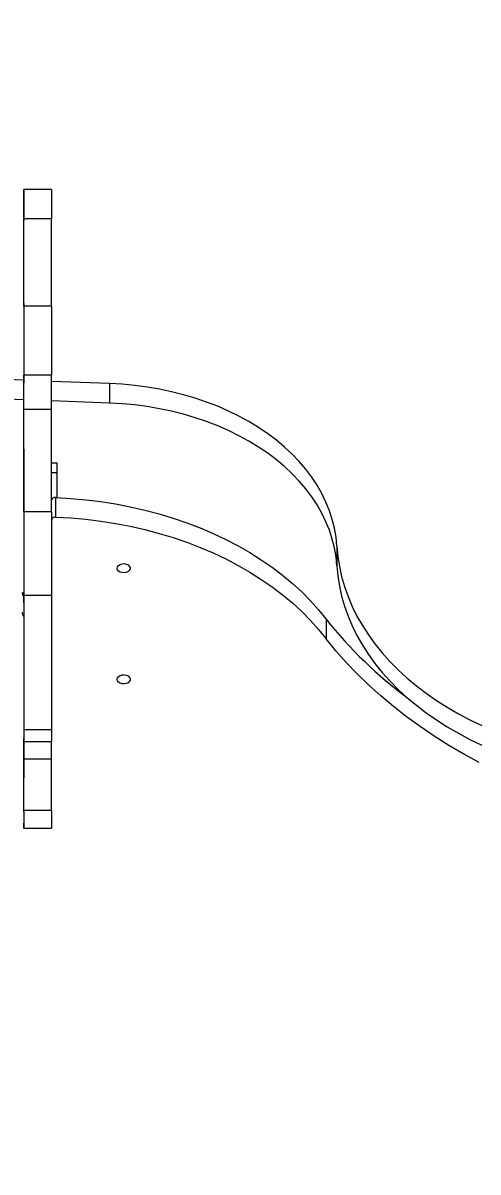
# Model space of a CAD drawing. Header units: millimetres. Extents: x -6431 to 4834, y -6422 to 4807.
# Drawn here: x 2785 to 3031, y -1231 to -609 of the extents above; entities that cross this region are included whole.
import ezdxf

# ---------------------------------------------------------------- set-up
doc = ezdxf.new("R2010")
doc.units = ezdxf.units.MM
for name, color, linetype in [('DIKOM_ОБЪЕКТ', 7, 'Continuous'), ('DIKOM_РАЗМЕР_ЗОНА', 7, 'Continuous'), ('DIKOM_РАЗМЕР_ОБЪЕКТА', 7, 'Continuous')]:
    doc.layers.add(name, color=color, linetype=linetype)
doc.styles.add('style1', font='arial.ttf', dxfattribs={"width": 0.8})
doc.dimstyles.new('1-50', dxfattribs={"dimtxt": 300, "dimasz": 200, "dimexe": 100, "dimexo": 0, "dimgap": 100, "dimtad": 0, "dimdec": 0, "dimtxsty": 'style1', "dimcen": 0, "dimclrd": 7, "dimclre": 7, "dimadec": 1, "dimazin": 2, "dimtfac": 1, "dimtdec": 0, "dimtmove": 1, "dimatfit": 3, "dimfxl": 0, "dimlwd": 25, "dimlwe": 18, "dimarcsym": 0})

# ---------------------------------------------------------------- blocks, each defined once
blk = doc.blocks.new('*D13')
at = {"layer": 'Defpoints', "color": 0, "transparency": 16777216}
for p in [(-3965.6, 378.37), (3334.4, -1220.38), (3334.4, -3843.38)]:
    blk.add_point(p, dxfattribs=at)
at = {"layer": 'DIKOM_РАЗМЕР_ОБЪЕКТА', "color": 7, "lineweight": 18, "transparency": 16777216}
for p, q in [((-3965.6, 378.37), (-3965.6, -3943.38)), ((3334.4, -1220.38), (3334.4, -3943.38))]:
    blk.add_line(p, q, dxfattribs=at)
at = {"layer": 'DIKOM_РАЗМЕР_ОБЪЕКТА', "color": 7, "lineweight": 25, "transparency": 16777216}
for p, q in [((-3765.6, -3843.38), (-182.11, -3843.38)), ((3134.4, -3843.38), (731.83, -3843.38))]:
    blk.add_line(p, q, dxfattribs=at)
at = {"layer": 'DIKOM_РАЗМЕР_ОБЪЕКТА', "color": 7, "transparency": 16777216}
for points in [[(-3765.6, -3810.04), (-3765.6, -3876.71), (-3965.6, -3843.38)], [(3134.4, -3810.04), (3134.4, -3876.71), (3334.4, -3843.38)]]:
    blk.add_solid(points, dxfattribs=at)
at = {"layer": 'DIKOM_РАЗМЕР_ОБЪЕКТА', "color": 0, "transparency": 16777216, "insert": (274.86, -3843.38), "char_height": 300, "attachment_point": 5, "style": 'style1'}
blk.add_mtext('7300', dxfattribs=at)
blk = doc.blocks.new('*D16')
at = {"layer": 'Defpoints', "color": 0, "transparency": 16777216}
for p in [(-5966.57, 409.56), (4834.4, -963.9), (4834.4, -6224.88)]:
    blk.add_point(p, dxfattribs=at)
at = {"layer": 'DIKOM_РАЗМЕР_ЗОНА', "color": 7, "lineweight": 18, "transparency": 16777216}
for p, q in [((-5966.57, 409.56), (-5966.57, -6324.88)), ((4834.4, -963.9), (4834.4, -6324.88))]:
    blk.add_line(p, q, dxfattribs=at)
at = {"layer": 'DIKOM_РАЗМЕР_ЗОНА', "color": 7, "lineweight": 25, "transparency": 16777216}
for p, q in [((-5766.57, -6224.88), (924.42, -6224.88)), ((4634.4, -6224.88), (2004.2, -6224.88))]:
    blk.add_line(p, q, dxfattribs=at)
at = {"layer": 'DIKOM_РАЗМЕР_ЗОНА', "color": 7, "transparency": 16777216}
for points in [[(-5766.57, -6191.54), (-5766.57, -6258.21), (-5966.57, -6224.88)], [(4634.4, -6191.54), (4634.4, -6258.21), (4834.4, -6224.88)]]:
    blk.add_solid(points, dxfattribs=at)
at = {"layer": 'DIKOM_РАЗМЕР_ЗОНА', "color": 0, "transparency": 16777216, "insert": (1464.31, -6224.88), "char_height": 300, "attachment_point": 5, "style": 'style1'}
blk.add_mtext('10800', dxfattribs=at)

msp = doc.modelspace()

# ---------------------------------------------------------------- linework, layer by layer
at = {"layer": 'DIKOM_ОБЪЕКТ', "color": 7, "linetype": 'Continuous', "lineweight": 15}
for p, q in [((2800.29, -698.83), (2785.29, -698.83)), ((2785.29, -700.09), (2785.29, -700.09)), ((2785.29, -700.52), (2785.29, -711.37)), ((2785.29, -710.69), (2785.29, -703.43)), ((2785.29, -703.43), (2785.29, -703.43)), ((2785.29, -707.6), (2785.29, -715.62)), ((2785.29, -710.69), (2785.29, -710.69)), ((2785.29, -762.09), (2785.29, -714.72)), ((2800.29, -714.72), (2785.29, -714.72)), ((2800.29, -762.09), (2800.29, -714.72)), ((2800.29, -762.09), (2785.29, -762.09)), ((2785.29, -802.22), (2749.49, -800.9)), ((2785.29, -817.98), (2785.29, -799.36)), ((2800.29, -799.36), (2785.29, -799.36)), ((2800.29, -817.98), (2800.29, -799.36)), ((2831.66, -803.94), (2800.29, -802.78)), ((2831.66, -803.94), (2831.66, -814.54)), ((2785.29, -812.82), (2749.49, -811.49)), ((2831.66, -814.54), (2800.29, -813.38)), ((2800.29, -817.98), (2785.29, -817.98)), ((2803.29, -847.15), (2800.29, -847.15)), ((2803.29, -852.4), (2800.29, -852.4)), ((2803.29, -852.4), (2803.29, -847.15)), ((2803.29, -865.72), (2803.29, -852.4)), ((2785.29, -869.35), (2785.29, -862.38)), ((2802.4, -865.68), (2802.4, -876.27)), ((2800.29, -873.49), (2785.29, -873.49)), ((2954.75, -892.03), (2954.75, -902.62)), ((2785.29, -897.13), (2785.28, -917.01)), ((2785.28, -919.46), (2785.28, -917.01)), ((2785.29, -918.18), (2785.29, -919.93)), ((2800.29, -918.84), (2785.29, -918.84)), ((2785.29, -922.75), (2785.29, -919.93)), ((2785.29, -922.75), (2785.29, -931.24)), ((2785.29, -931.24), (2785.28, -1017.46)), ((2948.91, -931.63), (2948.91, -942.22)), ((2800.29, -991.48), (2785.29, -991.48)), ((2785.29, -997.88), (2800.29, -997.88)), ((2785.28, -1035.24), (2785.29, -1007.37)), ((2800.29, -1007.37), (2785.29, -1007.37)), ((2800.28, -1035.24), (2800.29, -1007.37)), ((2785.28, -1020.3), (2785.28, -1017.46)), ((2785.28, -1025.31), (2785.28, -1020.3)), ((2785.28, -1035.85), (2785.28, -1025.31)), ((2800.28, -1035.24), (2785.28, -1035.24)), ((2785.28, -1035.85), (2785.28, -1037.9)), ((2785.28, -1044.78), (2800.28, -1044.78))]:
    msp.add_line(p, q, dxfattribs=at)
at = {"layer": 'DIKOM_ОБЪЕКТ', "color": 7, "linetype": 'Continuous', "lineweight": 15, "flags": 128}
for points in [[(2785.29, -700.52), (2785.29, -699.61), (2785.29, -699.05), (2785.29, -698.83), (2785.29, -698.97), (2785.29, -699.46), (2785.29, -700.3), (2785.29, -701.47), (2785.29, -702.97), (2785.29, -704.78), (2785.29, -706.88), (2785.29, -709.26), (2785.29, -711.88), (2785.29, -714.72)], [(2785.29, -707.6), (2785.29, -705.54), (2785.29, -703.79), (2785.29, -702.37), (2785.29, -701.29), (2785.29, -700.55), (2785.29, -700.16), (2785.29, -700.11), (2785.29, -700.42), (2785.29, -701.08), (2785.29, -702.09), (2785.29, -703.43)], [(2800.29, -698.83), (2800.29, -698.97), (2800.29, -699.46), (2800.29, -700.3), (2800.29, -701.47), (2800.29, -702.97), (2800.29, -704.78), (2800.29, -706.88), (2800.29, -709.26), (2800.29, -711.88), (2800.29, -714.72)], [(2785.29, -711.37), (2785.29, -712.59), (2785.29, -713.44), (2785.29, -713.92), (2785.29, -714.02), (2785.29, -713.75), (2785.29, -713.09), (2785.29, -712.07), (2785.29, -710.69)], [(2785.29, -760.58), (2785.29, -755.56), (2785.29, -750.64), (2785.29, -745.86), (2785.29, -741.23), (2785.29, -736.8), (2785.29, -732.59), (2785.29, -728.61), (2785.29, -724.91), (2785.29, -721.49), (2785.29, -718.39), (2785.29, -715.62)], [(2785.29, -760.58), (2785.29, -765.13), (2785.29, -769.59), (2785.29, -773.94), (2785.29, -778.13), (2785.29, -782.16), (2785.29, -785.98), (2785.29, -789.59), (2785.29, -792.95), (2785.29, -796.05), (2785.29, -798.87), (2785.29, -801.38), (2785.29, -803.58)], [(2785.29, -762.09), (2785.29, -765.18), (2785.29, -768.43), (2785.29, -771.82), (2785.29, -775.31), (2785.29, -778.85), (2785.29, -782.43), (2785.29, -785.98), (2785.29, -789.49), (2785.29, -792.92), (2785.29, -796.22), (2785.29, -799.36)], [(2800.29, -762.09), (2800.29, -765.18), (2800.29, -768.43), (2800.29, -771.82), (2800.29, -775.31), (2800.29, -778.85), (2800.29, -782.43), (2800.29, -785.99), (2800.29, -789.49), (2800.29, -792.92), (2800.29, -796.22), (2800.29, -799.36)], [(2785.29, -839.51), (2785.29, -836.14), (2785.29, -832.73), (2785.29, -829.32), (2785.29, -825.94), (2785.29, -822.65), (2785.29, -819.48), (2785.29, -816.46), (2785.29, -813.64), (2785.29, -811.06), (2785.29, -808.73), (2785.29, -806.69), (2785.29, -804.97), (2785.29, -803.58)], [(2954.75, -892.03), (2954.28, -887.19), (2953.46, -882.37), (2952.28, -877.59), (2950.74, -872.86), (2948.85, -868.19), (2946.62, -863.6), (2944.05, -859.1), (2941.15, -854.7), (2937.92, -850.42), (2934.38, -846.26), (2930.53, -842.25), (2926.39, -838.38), (2921.97, -834.67), (2917.28, -831.13), (2912.33, -827.77), (2907.14, -824.6), (2901.72, -821.62), (2896.08, -818.86), (2890.25, -816.31), (2884.24, -813.98), (2878.06, -811.88), (2871.73, -810.01), (2865.27, -808.38), (2858.7, -806.99), (2852.03, -805.85), (2845.29, -804.96), (2838.5, -804.33), (2831.66, -803.94)], [(2954.75, -902.62), (2954.28, -897.78), (2953.46, -892.96), (2952.28, -888.18), (2950.74, -883.45), (2948.85, -878.79), (2946.62, -874.2), (2944.05, -869.7), (2941.15, -865.3), (2937.92, -861.02), (2934.38, -856.86), (2930.53, -852.84), (2926.39, -848.97), (2921.97, -845.26), (2917.28, -841.72), (2912.33, -838.36), (2907.14, -835.19), (2901.72, -832.22), (2896.08, -829.45), (2890.25, -826.9), (2884.24, -824.57), (2878.06, -822.47), (2871.73, -820.6), (2865.27, -818.97), (2858.7, -817.59), (2852.03, -816.45), (2845.29, -815.56), (2838.5, -814.92), (2831.66, -814.54)], [(2785.29, -873.49), (2785.29, -869.5), (2785.29, -865.36), (2785.29, -861.1), (2785.29, -856.74), (2785.29, -852.31), (2785.29, -847.85), (2785.29, -843.37), (2785.29, -838.92), (2785.29, -834.51), (2785.29, -830.19), (2785.29, -825.97), (2785.29, -821.89), (2785.29, -817.98)], [(2800.29, -873.49), (2800.29, -869.5), (2800.29, -865.36), (2800.29, -861.1), (2800.29, -856.74), (2800.29, -852.31), (2800.29, -847.85), (2800.29, -843.37), (2800.29, -838.92), (2800.29, -834.51), (2800.29, -830.19), (2800.29, -825.97), (2800.29, -821.89), (2800.29, -817.98)], [(2785.29, -839.51), (2785.29, -843.7), (2785.29, -848.03), (2785.29, -852.49), (2785.29, -857.04), (2785.29, -861.66), (2785.29, -866.3), (2785.29, -870.94), (2785.29, -875.56), (2785.29, -880.11), (2785.29, -884.58), (2785.29, -888.92), (2785.29, -893.11), (2785.29, -897.13)], [(2802.4, -865.68), (2810.62, -866.15), (2818.79, -866.88), (2826.91, -867.89), (2834.96, -869.15), (2842.91, -870.68), (2850.76, -872.47), (2858.48, -874.52), (2866.06, -876.81), (2873.48, -879.35), (2880.72, -882.14), (2887.78, -885.15), (2894.63, -888.4), (2901.26, -891.86), (2907.66, -895.54), (2913.81, -899.42), (2919.7, -903.51), (2925.32, -907.78), (2930.65, -912.23), (2935.69, -916.85), (2940.42, -921.63), (2944.83, -926.56), (2948.91, -931.63)], [(2785.29, -873.49), (2785.29, -877.67), (2785.29, -882.02), (2785.29, -886.5), (2785.29, -891.09), (2785.29, -895.74), (2785.29, -900.43), (2785.29, -905.12), (2785.29, -909.77), (2785.29, -914.35), (2785.29, -918.84)], [(2800.29, -873.49), (2800.29, -877.67), (2800.29, -882.02), (2800.29, -886.5), (2800.29, -891.09), (2800.29, -895.74), (2800.29, -900.43), (2800.29, -905.12), (2800.29, -909.77), (2800.29, -914.35), (2800.29, -918.84)], [(2802.4, -876.27), (2810.62, -876.74), (2818.79, -877.48), (2826.91, -878.48), (2834.96, -879.75), (2842.91, -881.28), (2850.76, -883.07), (2858.48, -885.11), (2866.06, -887.4), (2873.48, -889.95), (2880.72, -892.73), (2887.78, -895.74), (2894.63, -898.99), (2901.26, -902.45), (2907.66, -906.13), (2913.81, -910.02), (2919.7, -914.1), (2925.32, -918.37), (2930.65, -922.82), (2935.69, -927.44), (2940.42, -932.22), (2944.83, -937.15), (2948.91, -942.22)], [(2954.75, -892.03), (2955.25, -897.56), (2956.11, -903.06), (2957.32, -908.54), (2958.88, -913.96), (2960.79, -919.34), (2963.04, -924.64), (2965.63, -929.87), (2968.56, -935.01), (2971.81, -940.04), (2975.38, -944.97), (2979.27, -949.78), (2983.46, -954.46), (2987.95, -959), (2992.72, -963.39), (2997.78, -967.62), (3003.1, -971.68), (3008.67, -975.57), (3014.49, -979.27), (3020.54, -982.78), (3026.81, -986.09), (3033.29, -989.2)], [(2835.79, -903.99), (2835.98, -903.18), (2836.53, -902.46), (2837.37, -901.91), (2838.43, -901.58), (2839.58, -901.52), (2840.69, -901.72), (2841.66, -902.16), (2842.37, -902.81), (2842.74, -903.58), (2842.74, -904.39), (2842.37, -905.17), (2841.66, -905.81), (2840.69, -906.26), (2839.58, -906.46), (2838.43, -906.39), (2837.37, -906.06), (2836.52, -905.51), (2835.98, -904.79), (2835.79, -903.99)], [(2954.75, -902.62), (2955.25, -908.15), (2956.11, -913.66), (2957.32, -919.13), (2958.88, -924.56), (2960.79, -929.93), (2963.04, -935.24), (2965.63, -940.46), (2968.56, -945.6), (2971.81, -950.64), (2975.38, -955.57), (2979.27, -960.38), (2983.46, -965.05), (2987.95, -969.59), (2992.72, -973.98), (2997.78, -978.21), (3003.1, -982.27), (3008.67, -986.16), (3014.49, -989.86), (3020.54, -993.38), (3026.81, -996.69), (3033.29, -999.8)], [(2785.29, -918.84), (2785.29, -925.5), (2785.29, -932.01), (2785.29, -938.35), (2785.29, -944.49), (2785.29, -950.42), (2785.29, -956.12), (2785.29, -961.58), (2785.29, -966.76), (2785.29, -971.67), (2785.29, -976.28), (2785.29, -980.58), (2785.29, -984.55), (2785.29, -988.19), (2785.29, -991.48)], [(2800.29, -918.84), (2800.29, -925.5), (2800.29, -932.01), (2800.29, -938.35), (2800.29, -944.49), (2800.29, -950.42), (2800.29, -956.12), (2800.29, -961.58), (2800.29, -966.76), (2800.29, -971.67), (2800.29, -976.28), (2800.29, -980.58), (2800.29, -984.55), (2800.29, -988.19), (2800.29, -991.48)], [(3031.8, -1009.27), (3023.44, -1004.7), (3015.32, -999.92), (3007.43, -994.94), (2999.8, -989.76), (2992.43, -984.4), (2985.34, -978.86), (2978.52, -973.14), (2971.99, -967.26), (2965.76, -961.22), (2959.83, -955.03), (2954.21, -948.69), (2948.91, -942.22)], [(2835.78, -964.17), (2835.97, -963.37), (2836.52, -962.65), (2837.37, -962.1), (2838.43, -961.77), (2839.57, -961.7), (2840.69, -961.9), (2841.66, -962.35), (2842.36, -962.99), (2842.74, -963.77), (2842.74, -964.58), (2842.36, -965.35), (2841.66, -966), (2840.69, -966.44), (2839.57, -966.64), (2838.43, -966.58), (2837.37, -966.25), (2836.52, -965.7), (2835.97, -964.98), (2835.78, -964.17)], [(2785.29, -991.48), (2785.29, -993.5), (2785.29, -995.14), (2785.29, -996.4), (2785.29, -997.28), (2785.29, -997.77), (2785.29, -997.86), (2785.29, -997.56), (2785.29, -996.87)], [(2800.29, -991.48), (2800.29, -993.5), (2800.29, -995.14), (2800.29, -996.41), (2800.29, -997.28), (2800.29, -997.77), (2800.29, -997.88)], [(2785.29, -1007.37), (2785.29, -1004.8), (2785.29, -1002.54), (2785.29, -1000.61), (2785.29, -999.01), (2785.29, -997.75), (2785.29, -996.85), (2785.29, -996.31), (2785.29, -996.13), (2785.29, -996.32), (2785.29, -996.87)], [(2800.29, -1007.37), (2800.29, -1004.8), (2800.29, -1002.54), (2800.29, -1000.61), (2800.29, -999.01), (2800.29, -997.88)], [(2785.28, -1035.24), (2785.28, -1037.64), (2785.28, -1039.72), (2785.28, -1041.46), (2785.28, -1042.84), (2785.28, -1043.86), (2785.28, -1044.51), (2785.28, -1044.77), (2785.28, -1044.66), (2785.28, -1044.17), (2785.28, -1043.3), (2785.28, -1042.07)], [(2785.28, -1037.9), (2785.28, -1038.26), (2785.28, -1038.68), (2785.28, -1039.13), (2785.28, -1039.63), (2785.28, -1040.18), (2785.28, -1040.76), (2785.28, -1041.39), (2785.28, -1042.07)], [(2800.28, -1035.24), (2800.28, -1037.64), (2800.28, -1039.72), (2800.28, -1041.46), (2800.28, -1042.84), (2800.28, -1043.86), (2800.28, -1044.51), (2800.28, -1044.77), (2800.28, -1044.78)]]:
    msp.add_lwpolyline(points, dxfattribs=at)
at = {"layer": 'DIKOM_ОБЪЕКТ', "color": 7, "linetype": 'Continuous', "lineweight": 15}
for centre, radius, start, end in [((2802.08, -867.51), 1.85, 79.94673, 165.04044), ((2802.08, -878.1), 1.85, 79.9392, 165.10318), ((2787.73, -917.04), 3.44, 181.29953, 224.78251), ((2787.73, -927.63), 3.44, 181.29818, 224.82705), ((3134.03, -784.2), 236.65, 218.53505, 233.45242)]:
    msp.add_arc(centre, radius, start, end, dxfattribs=at)

# ---------------------------------------------------------------- dimensions: what is measured, and where the dimension line sits
at = {"layer": 'DIKOM_РАЗМЕР_ЗОНА'}
dim = msp.add_linear_dim(base=(4834.4, -6224.88), p1=(-5966.57, 409.56), p2=(4834.4, -963.9), text='10800', dimstyle='1-50', override={"dimscale": 1, "dimtix": 0, "dimtofl": 1, "dimtmove": 1, "dimatfit": 3}, dxfattribs=at)
dim.commit()
dim.dimension.update_dxf_attribs({"geometry": '*D16', "text_midpoint": (1464.31, -6224.88), "dimtype": 160})
at = {"layer": 'DIKOM_РАЗМЕР_ОБЪЕКТА'}
dim = msp.add_linear_dim(base=(3334.4, -3843.38), p1=(-3965.6, 378.37), p2=(3334.4, -1220.38), dimstyle='1-50', override={"dimscale": 1, "dimtix": 0, "dimtofl": 1, "dimtmove": 1, "dimatfit": 3}, dxfattribs=at)
dim.commit()
dim.dimension.update_dxf_attribs({"geometry": '*D13', "text_midpoint": (274.86, -3843.38), "dimtype": 160})

doc.saveas('drawing.dxf')
